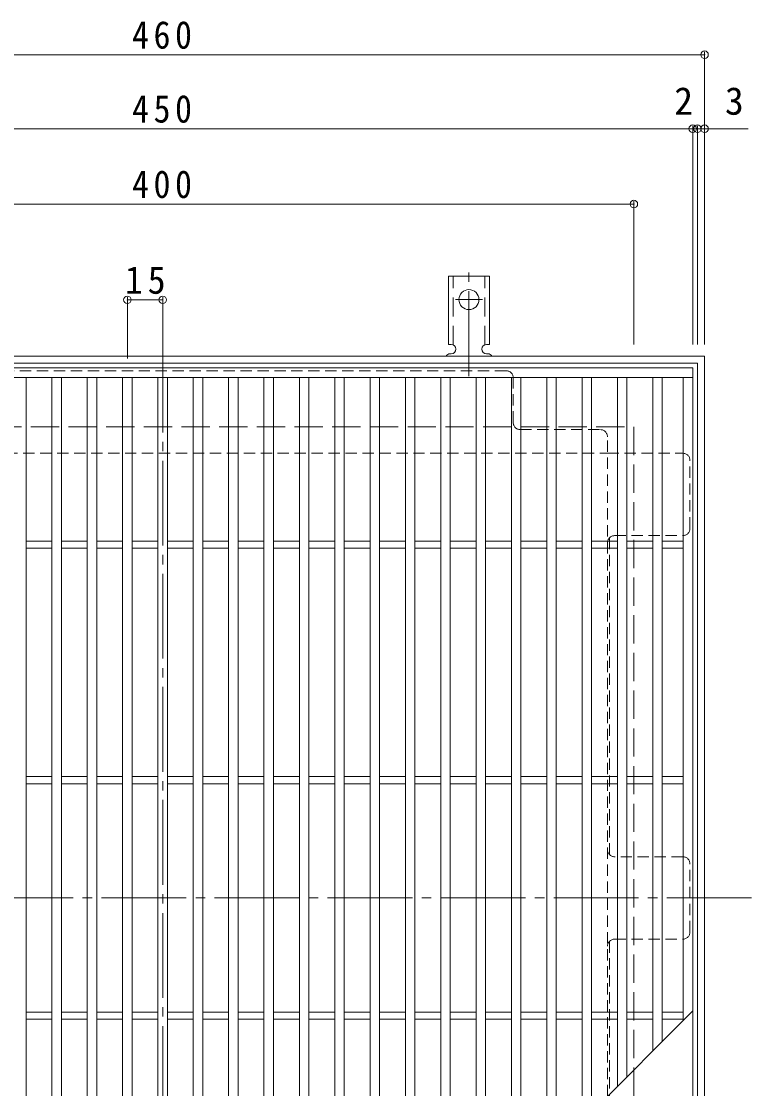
# Model space of a CAD drawing. Units: millimetres at full size, sheet at 1:4. Extents: x -862 to 1015, y -780 to 715.
# Drawn here: x -554.7 to -244.7, y 262.2 to 715.3 of the extents above; entities that cross this region are included whole.
import ezdxf
from ezdxf.enums import TextEntityAlignment as Align

# ---------------------------------------------------------------- set-up
doc = ezdxf.new("R2010")
doc.units = ezdxf.units.MM
doc.header["$LTSCALE"] = 4
doc.header["$PDMODE"] = 32
doc.header["$PDSIZE"] = 3.2
for name, pattern in [('CHAIN2', [12, 9, -1, 1, -1]), ('DASHED1', [1.8, 1.2, -0.6]), ('DASHED2', [3, 2, -1]), ('DASHED3', [4, 3, -1])]:
    doc.linetypes.add(name, pattern=pattern)
for name, color, linetype, lineweight in [('A-1_躯体', 2, 'Continuous', 9), ('A-2_仕上', 3, 'Continuous', 9), ('A-4_その他', 7, 'Continuous', 9), ('A-7_ハッチ', 2, 'Continuous', 9), ('A-A_ﾊｯﾁ-ﾜｸ', 3, 'Continuous', 9)]:
    doc.layers.add(name, color=color, linetype=linetype, lineweight=lineweight)
doc.styles.add('ＭＳ ゴシック', font='')
doc.styles.get('ＭＳ ゴシック').set_extended_font_data('MS Gothic')

msp = doc.modelspace()

# ---------------------------------------------------------------- linework, layer by layer
at = {"layer": 'A-1_躯体'}
for p, q in [((-724.713, 573.162), (-264.713, 573.162)), ((-264.713, 573.162), (-264.713, 113.162)), ((-721.713, 570.162), (-267.713, 570.162)), ((-267.713, 570.162), (-267.713, 116.162))]:
    msp.add_line(p, q, dxfattribs=at)
at = {"layer": 'A-1_躯体', "linetype": 'DASHED3'}
for p, q in [((-694.713, 543.162), (-294.713, 543.162)), ((-294.713, 543.162), (-294.713, 143.162))]:
    msp.add_line(p, q, dxfattribs=at)
at = {"layer": 'A-2_仕上'}
for p, q in [((-719.713, 568.162), (-269.713, 568.162)), ((-269.713, 568.162), (-269.713, 118.162)), ((-719.713, 564.162), (-269.713, 564.162)), ((-552.714, 122.162), (-552.714, 564.162)), ((-541.713, 122.162), (-541.713, 564.162)), ((-537.713, 122.162), (-537.713, 564.162)), ((-526.713, 122.162), (-526.713, 564.162)), ((-522.713, 122.162), (-522.713, 564.162)), ((-511.713, 122.162), (-511.713, 564.162)), ((-507.713, 122.162), (-507.713, 564.162)), ((-496.713, 122.162), (-496.713, 564.162)), ((-492.713, 122.162), (-492.713, 564.162)), ((-481.713, 122.162), (-481.713, 564.162)), ((-477.713, 122.162), (-477.713, 564.162)), ((-466.713, 122.162), (-466.713, 564.162)), ((-462.713, 122.162), (-462.713, 564.162)), ((-451.713, 122.162), (-451.713, 564.162)), ((-447.713, 122.162), (-447.713, 564.162)), ((-436.713, 128.163), (-436.713, 564.162)), ((-432.713, 132.162), (-432.713, 564.162)), ((-421.713, 143.163), (-421.713, 564.162)), ((-417.713, 147.163), (-417.713, 564.162)), ((-406.712, 158.163), (-406.712, 564.162)), ((-402.713, 162.163), (-402.713, 564.162)), ((-391.712, 173.163), (-391.712, 564.162)), ((-387.712, 177.163), (-387.712, 564.162)), ((-376.712, 188.163), (-376.712, 564.162)), ((-372.712, 192.163), (-372.712, 564.162)), ((-361.712, 203.163), (-361.712, 564.162)), ((-357.712, 207.163), (-357.712, 564.162)), ((-346.712, 218.163), (-346.712, 564.162)), ((-342.712, 222.163), (-342.712, 564.162)), ((-331.712, 233.163), (-331.712, 564.162)), ((-327.712, 237.163), (-327.712, 564.162)), ((-316.712, 248.163), (-316.712, 564.162)), ((-312.712, 252.163), (-312.712, 564.162)), ((-301.712, 263.163), (-301.712, 564.162)), ((-297.712, 267.163), (-297.712, 564.162)), ((-286.712, 278.164), (-286.712, 564.162)), ((-282.712, 282.164), (-282.712, 564.162)), ((-273.713, 564.162), (-273.713, 291.162)), ((-552.714, 494.662), (-541.713, 494.662)), ((-537.713, 494.662), (-526.713, 494.662)), ((-522.713, 494.662), (-511.713, 494.662)), ((-507.713, 494.662), (-496.713, 494.662)), ((-492.713, 494.662), (-481.713, 494.662)), ((-477.713, 494.662), (-466.713, 494.662)), ((-462.713, 494.662), (-451.713, 494.662)), ((-447.713, 494.662), (-436.713, 494.662)), ((-432.713, 494.662), (-421.713, 494.662)), ((-417.713, 494.662), (-406.712, 494.662)), ((-402.713, 494.662), (-391.712, 494.662)), ((-387.712, 494.662), (-376.712, 494.662)), ((-372.712, 494.662), (-361.712, 494.662)), ((-357.712, 494.662), (-346.712, 494.662)), ((-342.712, 494.662), (-331.712, 494.662)), ((-327.712, 494.662), (-316.712, 494.662)), ((-312.712, 494.662), (-301.712, 494.662)), ((-297.712, 494.662), (-286.712, 494.662)), ((-273.713, 494.662), (-282.712, 494.662)), ((-552.714, 491.662), (-541.713, 491.662)), ((-537.713, 491.662), (-526.713, 491.662)), ((-522.713, 491.662), (-511.713, 491.662)), ((-507.713, 491.662), (-496.713, 491.662)), ((-492.713, 491.662), (-481.713, 491.662)), ((-477.713, 491.662), (-466.713, 491.662)), ((-462.713, 491.662), (-451.713, 491.662)), ((-447.713, 491.662), (-436.713, 491.662)), ((-432.713, 491.662), (-421.713, 491.662)), ((-417.713, 491.662), (-406.712, 491.662)), ((-402.713, 491.662), (-391.712, 491.662)), ((-387.712, 491.662), (-376.712, 491.662)), ((-372.712, 491.662), (-361.712, 491.662)), ((-357.712, 491.662), (-346.712, 491.662)), ((-342.712, 491.662), (-331.712, 491.662)), ((-327.712, 491.662), (-316.712, 491.662)), ((-312.712, 491.662), (-301.712, 491.662)), ((-297.712, 491.662), (-286.712, 491.662)), ((-273.713, 491.662), (-282.712, 491.662)), ((-552.714, 394.662), (-541.713, 394.662)), ((-537.713, 394.662), (-526.713, 394.662)), ((-522.713, 394.662), (-511.713, 394.662)), ((-507.713, 394.662), (-496.713, 394.662)), ((-492.713, 394.662), (-481.713, 394.662)), ((-477.713, 394.662), (-466.713, 394.662)), ((-462.713, 394.662), (-451.713, 394.662)), ((-447.713, 394.662), (-436.713, 394.662)), ((-432.713, 394.662), (-421.713, 394.662)), ((-417.713, 394.662), (-406.712, 394.662)), ((-402.713, 394.662), (-391.712, 394.662)), ((-387.712, 394.662), (-376.712, 394.662)), ((-372.712, 394.662), (-361.712, 394.662)), ((-357.712, 394.662), (-346.712, 394.662)), ((-342.712, 394.662), (-331.712, 394.662)), ((-327.712, 394.662), (-316.712, 394.662)), ((-312.712, 394.662), (-301.712, 394.662)), ((-297.712, 394.662), (-286.712, 394.662)), ((-273.713, 394.662), (-282.712, 394.662)), ((-552.714, 391.662), (-541.713, 391.662)), ((-537.713, 391.662), (-526.713, 391.662)), ((-522.713, 391.662), (-511.713, 391.662)), ((-507.713, 391.662), (-496.713, 391.662)), ((-492.713, 391.662), (-481.713, 391.662)), ((-477.713, 391.662), (-466.713, 391.662)), ((-462.713, 391.662), (-451.713, 391.662)), ((-447.713, 391.662), (-436.713, 391.662)), ((-432.713, 391.662), (-421.713, 391.662)), ((-417.713, 391.662), (-406.712, 391.662)), ((-402.713, 391.662), (-391.712, 391.662)), ((-387.712, 391.662), (-376.712, 391.662)), ((-372.712, 391.662), (-361.712, 391.662)), ((-357.712, 391.662), (-346.712, 391.662)), ((-342.712, 391.662), (-331.712, 391.662)), ((-327.712, 391.662), (-316.712, 391.662)), ((-312.712, 391.662), (-301.712, 391.662)), ((-297.712, 391.662), (-286.712, 391.662)), ((-273.713, 391.662), (-282.712, 391.662)), ((-552.714, 294.662), (-541.713, 294.662)), ((-537.713, 294.662), (-526.713, 294.662)), ((-522.713, 294.662), (-511.713, 294.662)), ((-507.713, 294.662), (-496.713, 294.662)), ((-492.713, 294.662), (-481.713, 294.662)), ((-477.713, 294.662), (-466.713, 294.662)), ((-462.713, 294.662), (-451.713, 294.662)), ((-447.713, 294.662), (-436.713, 294.662)), ((-446.713, 118.162), (-269.713, 295.162)), ((-432.713, 294.662), (-421.713, 294.662)), ((-417.713, 294.662), (-406.712, 294.662)), ((-402.713, 294.662), (-391.712, 294.662)), ((-387.712, 294.662), (-376.712, 294.662)), ((-372.712, 294.662), (-361.712, 294.662)), ((-357.712, 294.662), (-346.712, 294.662)), ((-342.712, 294.662), (-331.712, 294.662)), ((-327.712, 294.662), (-316.712, 294.662)), ((-312.712, 294.662), (-301.712, 294.662)), ((-297.712, 294.662), (-286.712, 294.662)), ((-273.713, 294.662), (-282.712, 294.662)), ((-552.714, 291.662), (-541.713, 291.662)), ((-537.713, 291.662), (-526.713, 291.662)), ((-522.713, 291.662), (-511.713, 291.662)), ((-507.713, 291.662), (-496.713, 291.662)), ((-492.713, 291.662), (-481.713, 291.662)), ((-477.713, 291.662), (-466.713, 291.662)), ((-462.713, 291.662), (-451.713, 291.662)), ((-447.713, 291.662), (-436.713, 291.662)), ((-432.713, 291.662), (-421.713, 291.662)), ((-417.713, 291.662), (-406.712, 291.662)), ((-402.713, 291.662), (-391.712, 291.662)), ((-387.712, 291.662), (-376.712, 291.662)), ((-372.712, 291.662), (-361.712, 291.662)), ((-357.712, 291.662), (-346.712, 291.662)), ((-342.712, 291.662), (-331.712, 291.662)), ((-327.712, 291.662), (-316.712, 291.662)), ((-312.712, 291.662), (-301.712, 291.662)), ((-297.712, 291.662), (-286.712, 291.662)), ((-273.713, 291.662), (-282.712, 291.662))]:
    msp.add_line(p, q, dxfattribs=at)
at = {"layer": 'A-4_その他'}
for p, q in [((-264.713, 702.325), (-264.713, 578.162)), ((-724.713, 701.125), (-264.713, 701.125)), ((-269.713, 670.937), (-269.713, 578.162)), ((-267.713, 670.937), (-267.713, 578.162)), ((-719.713, 669.737), (-269.713, 669.737)), ((-269.713, 669.737), (-267.713, 669.737)), ((-267.713, 669.737), (-246.196, 669.737)), ((-294.713, 638.941), (-294.713, 578.162)), ((-694.713, 637.741), (-294.713, 637.741)), ((-509.713, 598.268), (-509.713, 572.162)), ((-494.713, 598.268), (-494.713, 572.162)), ((-494.713, 597.068), (-509.713, 597.068))]:
    msp.add_line(p, q, dxfattribs=at)
for p in [(-264.713, 701.125), (-269.713, 669.737), (-267.713, 669.737), (-264.713, 669.737), (-294.713, 637.741), (-509.713, 597.068), (-494.713, 597.068)]:
    msp.add_point(p, dxfattribs=at)
at = {"layer": 'A-7_ハッチ', "linetype": 'CHAIN2'}
for p, q in [((-494.713, 576.759), (-494.713, 109.565)), ((-244.713, 343.162), (-744.713, 343.162))]:
    msp.add_line(p, q, dxfattribs=at)
at = {"layer": 'A-7_ハッチ', "linetype": 'DASHED1'}
for p, q in [((-348.914, 566.966), (-640.512, 566.966)), ((-345.914, 544.966), (-345.914, 563.966)), ((-342.914, 541.966), (-308.913, 541.966)), ((-305.913, 258.962), (-305.913, 538.966)), ((-683.513, 531.966), (-305.913, 531.966)), ((-305.913, 531.966), (-273.91, 531.966)), ((-270.91, 499.965), (-270.91, 528.966)), ((-305.113, 496.009), (-305.113, 361.623)), ((-302.913, 496.965), (-273.91, 496.965)), ((-273.91, 360.663), (-302.913, 360.663)), ((-270.91, 328.662), (-270.91, 357.663)), ((-305.113, 190.32), (-305.113, 324.701)), ((-302.913, 325.662), (-273.91, 325.662))]:
    msp.add_line(p, q, dxfattribs=at)
for centre, start, end in [((-348.914, 563.966), 0, 90), ((-342.914, 544.966), 180, 270), ((-308.913, 538.966), 0, 90), ((-273.91, 528.966), 0, 90), ((-273.91, 499.965), 270, 0), ((-302.913, 493.965), 90, 180), ((-302.913, 363.663), 180, 270), ((-273.91, 357.663), 0, 90), ((-273.91, 328.662), 270, 0), ((-302.913, 322.662), 90, 180)]:
    msp.add_arc(centre, 3, start, end, dxfattribs=at)
at = {"layer": 'A-A_ﾊｯﾁ-ﾜｸ', "color": 7, "linetype": 'CHAIN2'}
for p, q in [((-364.713, 564.694), (-364.713, 612.095)), ((-370.489, 597.162), (-358.937, 597.162))]:
    msp.add_line(p, q, dxfattribs=at)
at = {"layer": 'A-A_ﾊｯﾁ-ﾜｸ'}
for p, q in [((-373.463, 578.162), (-373.463, 607.162)), ((-355.963, 607.162), (-373.463, 607.162)), ((-355.963, 578.162), (-355.963, 607.162)), ((-373.463, 578.162), (-372.213, 578.162)), ((-355.963, 578.162), (-357.213, 578.162)), ((-372.713, 574.162), (-372.213, 574.162)), ((-357.218, 574.162), (-356.704, 574.162))]:
    msp.add_line(p, q, dxfattribs=at)
at = {"layer": 'A-A_ﾊｯﾁ-ﾜｸ', "linetype": 'DASHED2'}
for p, q in [((-371.463, 578.016), (-371.463, 607.162)), ((-357.963, 578.016), (-357.963, 607.162))]:
    msp.add_line(p, q, dxfattribs=at)
at = {"layer": 'A-A_ﾊｯﾁ-ﾜｸ'}
msp.add_circle((-364.713, 597.162), 4.25, dxfattribs=at)
for centre, start, end in [((-372.213, 576.162), 270, 90), ((-357.213, 576.162), 90, 269.86671), ((-372.713, 572.162), 90.27597, 150.00049), ((-356.713, 572.162), 29.99928, 89.75838)]:
    msp.add_arc(centre, 2, start, end, dxfattribs=at)

# ---------------------------------------------------------------- texts
at = {"layer": 'A-4_その他', "color": 2, "style": 'ＭＳ ゴシック'}
for s, p in [('2', (-277.576, 672.137)), ('3', (-256.057, 672.137))]:
    msp.add_text(s, height=11.73, dxfattribs=at).set_placement(p, align=Align.BOTTOM_LEFT)
at = {"layer": 'A-4_その他', "color": 2, "char_height": 11.73, "attachment_point": 7, "style": 'ＭＳ ゴシック'}
for s, insert in [('\\T1.27;\\W0.9;460', (-507.713, 703.525)), ('\\T1.27;\\W0.9;450', (-507.713, 672.137)), ('\\T1.27;\\W0.9;400', (-507.713, 640.141)), ('\\T1.27;\\W0.95;15', (-510.713, 599.468))]:
    msp.add_mtext(s, dxfattribs=dict(at, insert=insert))

doc.saveas('drawing.dxf')
